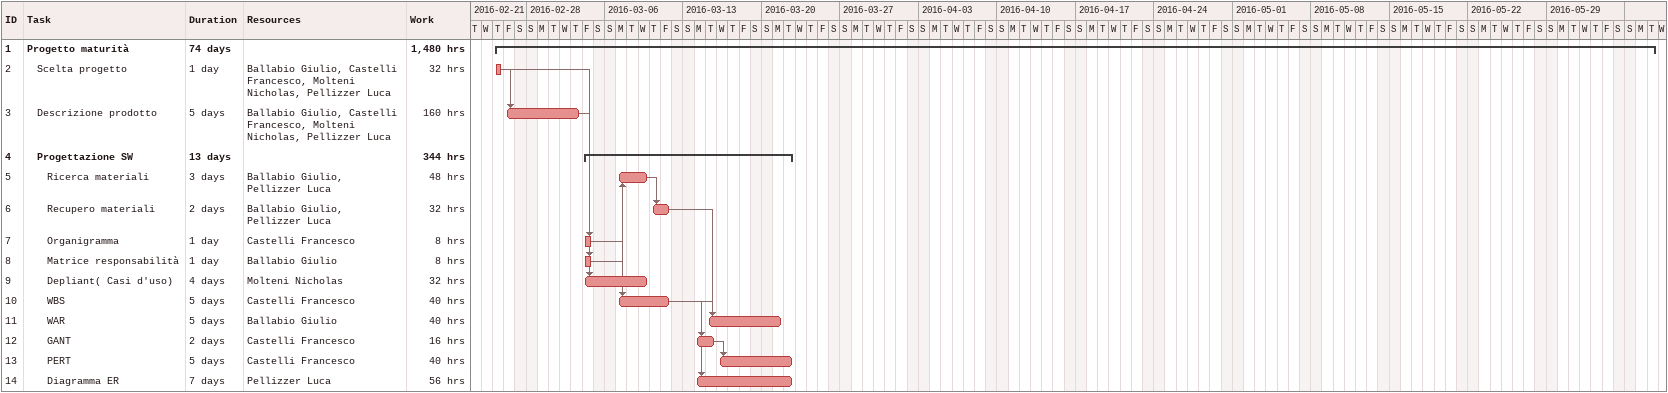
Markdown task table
| ID | Level | Task | Duration | Start | Finish | Predecessors | Resources | Work (h) |
|---|---|---|---|---|---|---|---|---|
| 1 | 1 | **Progetto maturità** | 74d | 2016-02-25 | 2016-06-07 |  |  | 1480 |
| 2 | 2 | Scelta progetto | 1d | 2016-02-25 | 2016-02-25 |  | Ballabio Giulio, Castelli Francesco, Molteni Nicholas, Pellizzer Luca | 32 |
| 3 | 2 | Descrizione prodotto | 5d | 2016-02-26 | 2016-03-03 | 2 | Ballabio Giulio, Castelli Francesco, Molteni Nicholas, Pellizzer Luca | 160 |
| 4 | 2 | **Progettazione SW** | 13d | 2016-03-04 | 2016-03-22 |  |  | 344 |
| 5 | 3 | Ricerca materiali | 3d | 2016-03-07 | 2016-03-09 | 7, 8 | Ballabio Giulio, Pellizzer Luca | 48 |
| 6 | 3 | Recupero materiali | 2d | 2016-03-10 | 2016-03-11 | 5 | Ballabio Giulio, Pellizzer Luca | 32 |
| 7 | 3 | Organigramma | 1d | 2016-03-04 | 2016-03-04 | 2, 3 | Castelli Francesco | 8 |
| 8 | 3 | Matrice responsabilità | 1d | 2016-03-04 | 2016-03-04 | 2, 3 | Ballabio Giulio | 8 |
| 9 | 3 | Depliant( Casi d'uso) | 4d | 2016-03-04 | 2016-03-09 | 2, 3 | Molteni Nicholas | 32 |
| 10 | 3 | WBS | 5d | 2016-03-07 | 2016-03-11 | 7, 8 | Castelli Francesco | 40 |
| 11 | 3 | WAR | 5d | 2016-03-15 | 2016-03-21 | 10, 6 | Ballabio Giulio | 40 |
| 12 | 3 | GANT | 2d | 2016-03-14 | 2016-03-15 | 10 | Castelli Francesco | 16 |
| 13 | 3 | PERT | 5d | 2016-03-16 | 2016-03-22 | 12 | Castelli Francesco | 40 |
| 14 | 3 | Diagramma ER | 7d | 2016-03-14 | 2016-03-22 | 10 | Pellizzer Luca | 56 |
